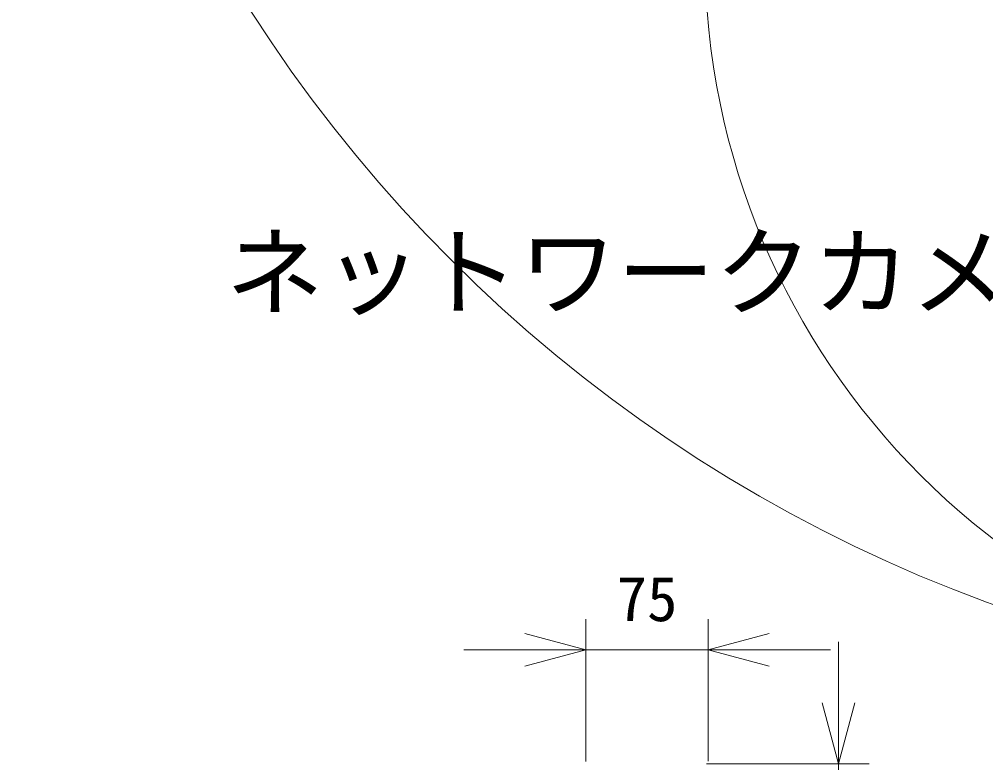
# Model space of a CAD drawing. Units: millimetres, scale not verified. Extents: x -63 to 77, y -56 to 158.
# Drawn here: x -43.95 to -4.41, y 34.77 to 65.19 of the extents above; entities that cross this region are included whole.
import ezdxf
from ezdxf.enums import TextEntityAlignment as Align

# ---------------------------------------------------------------- set-up
doc = ezdxf.new("R2010")
doc.units = ezdxf.units.MM
doc.header["$LTSCALE"] = 0.125
for name, color, linetype, lineweight in [('0-0_0', 7, 'Continuous', 20), ('0-4_SUNPO', 7, 'Continuous', 20), ('0-5_GAIKEI', 1, 'Continuous', 18)]:
    doc.layers.add(name, color=color, linetype=linetype, lineweight=lineweight)
doc.layers.add('0-1_MOJI1', color=7, linetype='Continuous')
doc.styles.add('ＭＳ ゴシック', font='')
doc.styles.get('ＭＳ ゴシック').set_extended_font_data('MS Gothic')

# ---------------------------------------------------------------- blocks, each defined once
blk = doc.blocks.new('_Open30')
at = {"layer": '0-0_0'}
blk.add_line((0, 0), (-1, 0), dxfattribs=at)
blk.add_lwpolyline([(-1, 0.26795), (0, 0), (-1, -0.26795)], dxfattribs=at)
blk = doc.blocks.new('D5')
at = {"layer": '0-4_SUNPO'}
for p, q in [((172.7377, 348.3141), (172.7377, 354.1309)), ((177.7373, 348.3242), (177.7373, 354.1309)), ((170.2377, 352.8809), (167.7377, 352.8809)), ((172.7377, 352.8809), (177.7373, 352.8809)), ((180.2373, 352.8809), (182.7373, 352.8809))]:
    blk.add_line(p, q, dxfattribs=at)
at = {"layer": '0-4_SUNPO', "xscale": 2.5, "yscale": 2.5}
blk.add_blockref('_Open30', (172.7377, 352.8809), dxfattribs=at)
at = {"layer": '0-4_SUNPO', "xscale": 2.5, "yscale": 2.5, "rotation": 180}
blk.add_blockref('_Open30', (177.7373, 352.8809), dxfattribs=at)
at = {"layer": '0-4_SUNPO', "style": 'ＭＳ ゴシック'}
blk.add_text('75', height=1.833, dxfattribs=at).set_placement((173.9875, 353.5059), align=Align.BOTTOM_LEFT)
blk = doc.blocks.new('D4')
at = {"layer": '0-4_SUNPO'}
for p, q in [((183.0706, 350.7142), (183.0706, 353.2142)), ((177.671, 348.2142), (184.3206, 348.2142)), ((183.0706, 348.2142), (183.0706, 344.4142)), ((177.671, 344.4142), (184.3206, 344.4142)), ((183.0706, 341.9142), (183.0706, 339.4142))]:
    blk.add_line(p, q, dxfattribs=at)
at = {"layer": '0-4_SUNPO', "xscale": 2.5, "yscale": 2.5}
for p, rotation in [((183.0706, 348.2142), 270), ((183.0706, 344.4142), 90)]:
    blk.add_blockref('_Open30', p, dxfattribs=dict(at, rotation=rotation))
at = {"layer": '0-4_SUNPO', "style": 'ＭＳ ゴシック', "width": 0.8}
blk.add_text('57', height=1.833, rotation=90, dxfattribs=at).set_placement((182.4456, 345.3142), align=Align.BOTTOM_LEFT)

msp = doc.modelspace()

# ---------------------------------------------------------------- linework, layer by layer
at = {"layer": '0-5_GAIKEI'}
for centre, radius in [((16.3492, 97.9791), 60.2944), ((14.2647, 67.8423), 30.1578), ((11.2685, 2.1275), 35.6253)]:
    msp.add_circle(centre, radius, dxfattribs=at)

# ---------------------------------------------------------------- block references
at = {"layer": '0-4_SUNPO'}
for name in ['D5', 'D4']:
    msp.add_blockref(name, (-193.5007, -313.4939), dxfattribs=at)

# ---------------------------------------------------------------- texts
at = {"layer": '0-1_MOJI1', "style": 'ＭＳ ゴシック'}
msp.add_text('ネットワークカメラ（レンズ・壁取付金具付）', height=2.933, dxfattribs=at).set_placement((-35.5007, 52.5061), align=Align.BOTTOM_LEFT)

doc.saveas('drawing.dxf')
